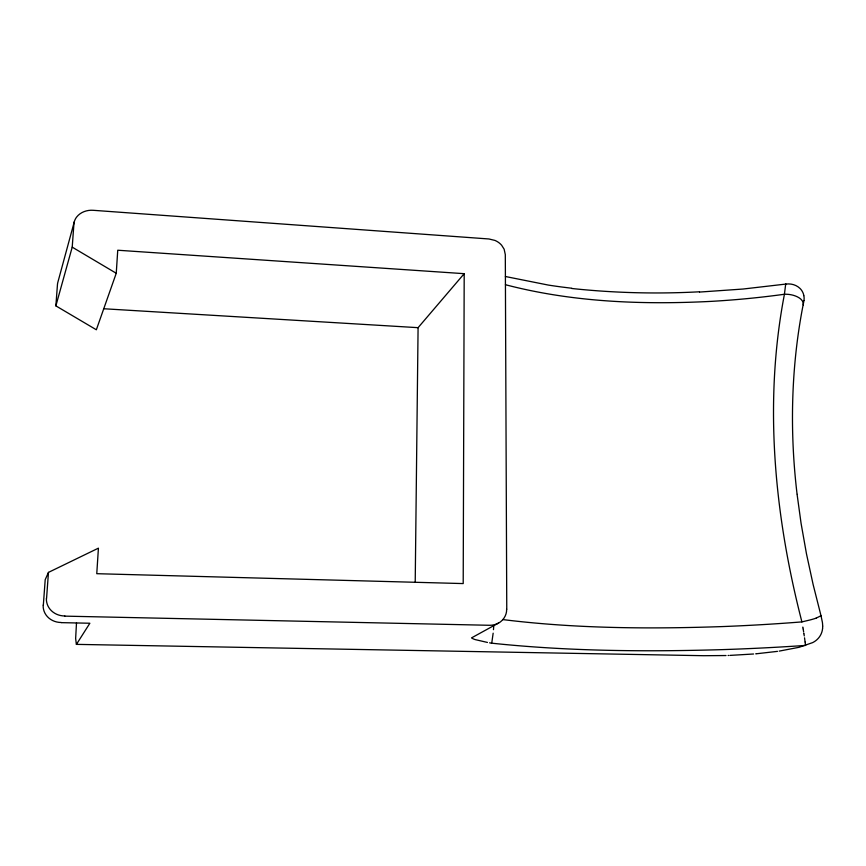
<?xml version="1.0" encoding="UTF-8"?>
<svg xmlns="http://www.w3.org/2000/svg" width="866" height="866" viewBox="0 0 866 866"><rect width="100%" height="100%" fill="white"/><g stroke="black" fill="none" stroke-linecap="round" stroke-linejoin="round"><path stroke-width="1.3" d="M822.7 626.259L822.613 628.229M506.762 609.231L505.311 254.626L504.142 249.202L501.63 245.23A19.377 17.547 -11.3 0 0 494.951 240.423L488.933 238.973L93.149 210.297C87.033 209.843 80.506 212.083 76.673 217.009A15.025 13.607 -11.3 0 0 74.303 221.75L57.87 282.219A14.679 13.293 -11.3 0 0 57.459 284.546L55.868 305.871L96.343 329.773L116.25 273.266L117.744 250.231L464.198 273.678L463.202 583.576L96.765 573.693L98.421 548.156L48.464 572.394L45.205 579.679L43.332 605.15M415.215 582.277L418.083 327.673L464.198 273.678M76.489 622.968L75.645 638.491L76.338 644.369L703.668 655.703L726.022 655.54M493.761 625.663L493.609 627.763M46.569 598.319L48.464 572.394M55.868 305.871L72.214 247.146L73.891 224.186A15.123 13.694 -11.3 0 1 74.303 221.75M493.577 628.283L493.468 629.669M804.016 300.35L804.092 299.333A21.217 19.214 -11.3 0 0 804.103 297.947L804.07 297.33A18.056 16.346 -11.3 0 0 803.951 296.215L803.908 295.955M493.155 633.176L491.92 641.901A10.619 9.623 -11.3 0 1 491.693 642.659M822.592 628.445L822.332 630.167A20.524 18.587 -11.3 0 1 821.704 632.483L821.206 633.771A18.359 16.616 -11.3 0 1 818.706 637.841L818.251 638.372A17.883 16.194 -11.3 0 1 812.633 642.615L799.156 647.281L779.238 651.102M803.994 300.589C791.134 363.568 789.391 429.742 797.045 493.891M784.455 294.007L785.57 285.001M803.28 304.94C803.875 299.614 797.922 296.67 793.624 295.382A27.279 24.703 -11.3 0 0 784.423 294.256A829.65 751.309 -11.3 0 1 710.769 301.39C642.074 304.875 572.264 302.18 505.43 284.708M784.38 294.516C763.52 403.112 774.507 515.465 801.905 621.896L810.013 619.969A95.379 86.373 -11.3 0 0 816.097 618.183M785.614 284.741L785.646 284.633A2.122 1.927 -11.3 0 1 785.776 284.156M76.457 644.326L89.869 623.239L61.259 622.643M816.086 618.172L821.011 615.726L813.109 584.463L806.462 553.764L801.072 523.324L797.099 494.356M777.506 651.362L756.916 653.711M785.841 284.07L743.017 289.038L699.501 292.069M756.429 653.754L755.704 653.819M753.582 653.992L729.973 655.4M728.674 655.454L728.111 655.465M64.842 616.137L489.387 625.284A16.335 14.787 -11.3 0 0 498.405 623.119L471.569 637.863A4.936 4.471 -11.3 0 0 471.862 638.09L472.241 638.339A16.108 14.592 -11.3 0 0 475.142 639.584L487.439 642.442M103.758 308.751L418.083 327.673M491.477 643.157C568.085 651.264 645.289 651.903 722.222 649.63A2114.274 1914.618 -11.3 0 0 805.607 645.419L805.109 642.117M571.766 288.248L561.482 286.971A549.52 497.625 -11.3 0 1 548.33 285.076L505.398 276.503M502.832 619.58C575.641 628.608 649.24 629.095 722.471 626.573A1760.286 1594.057 -11.3 0 0 801.905 621.896M491.206 643.113L489.582 642.832M72.214 247.146L116.25 273.266M803.843 295.609L803.507 294.234A16.465 14.917 -11.3 0 0 803.161 293.228A16.129 14.603 -11.3 0 0 800.141 288.573L799.978 288.41A16.476 14.928 -11.3 0 0 785.852 284.102M802.955 627.796L802.825 627.081M803.031 628.272L803.193 629.203M803.269 629.669L803.626 631.834M803.821 633.1L803.919 633.685M803.984 634.107L804.265 635.936M804.536 637.82L805.077 641.89M822.44 622.546L821.011 615.726M822.483 622.881L822.7 625.977M506.642 609.242A16.974 15.371 -11.3 0 1 498.47 623.217M61.27 622.502A18.944 17.158 -11.3 0 1 43.17 605.15M64.853 615.986A19.312 17.482 -11.3 0 1 46.407 598.309M699.501 291.788A736.674 667.112 -11.3 0 1 571.733 288.486"/></g></svg>
